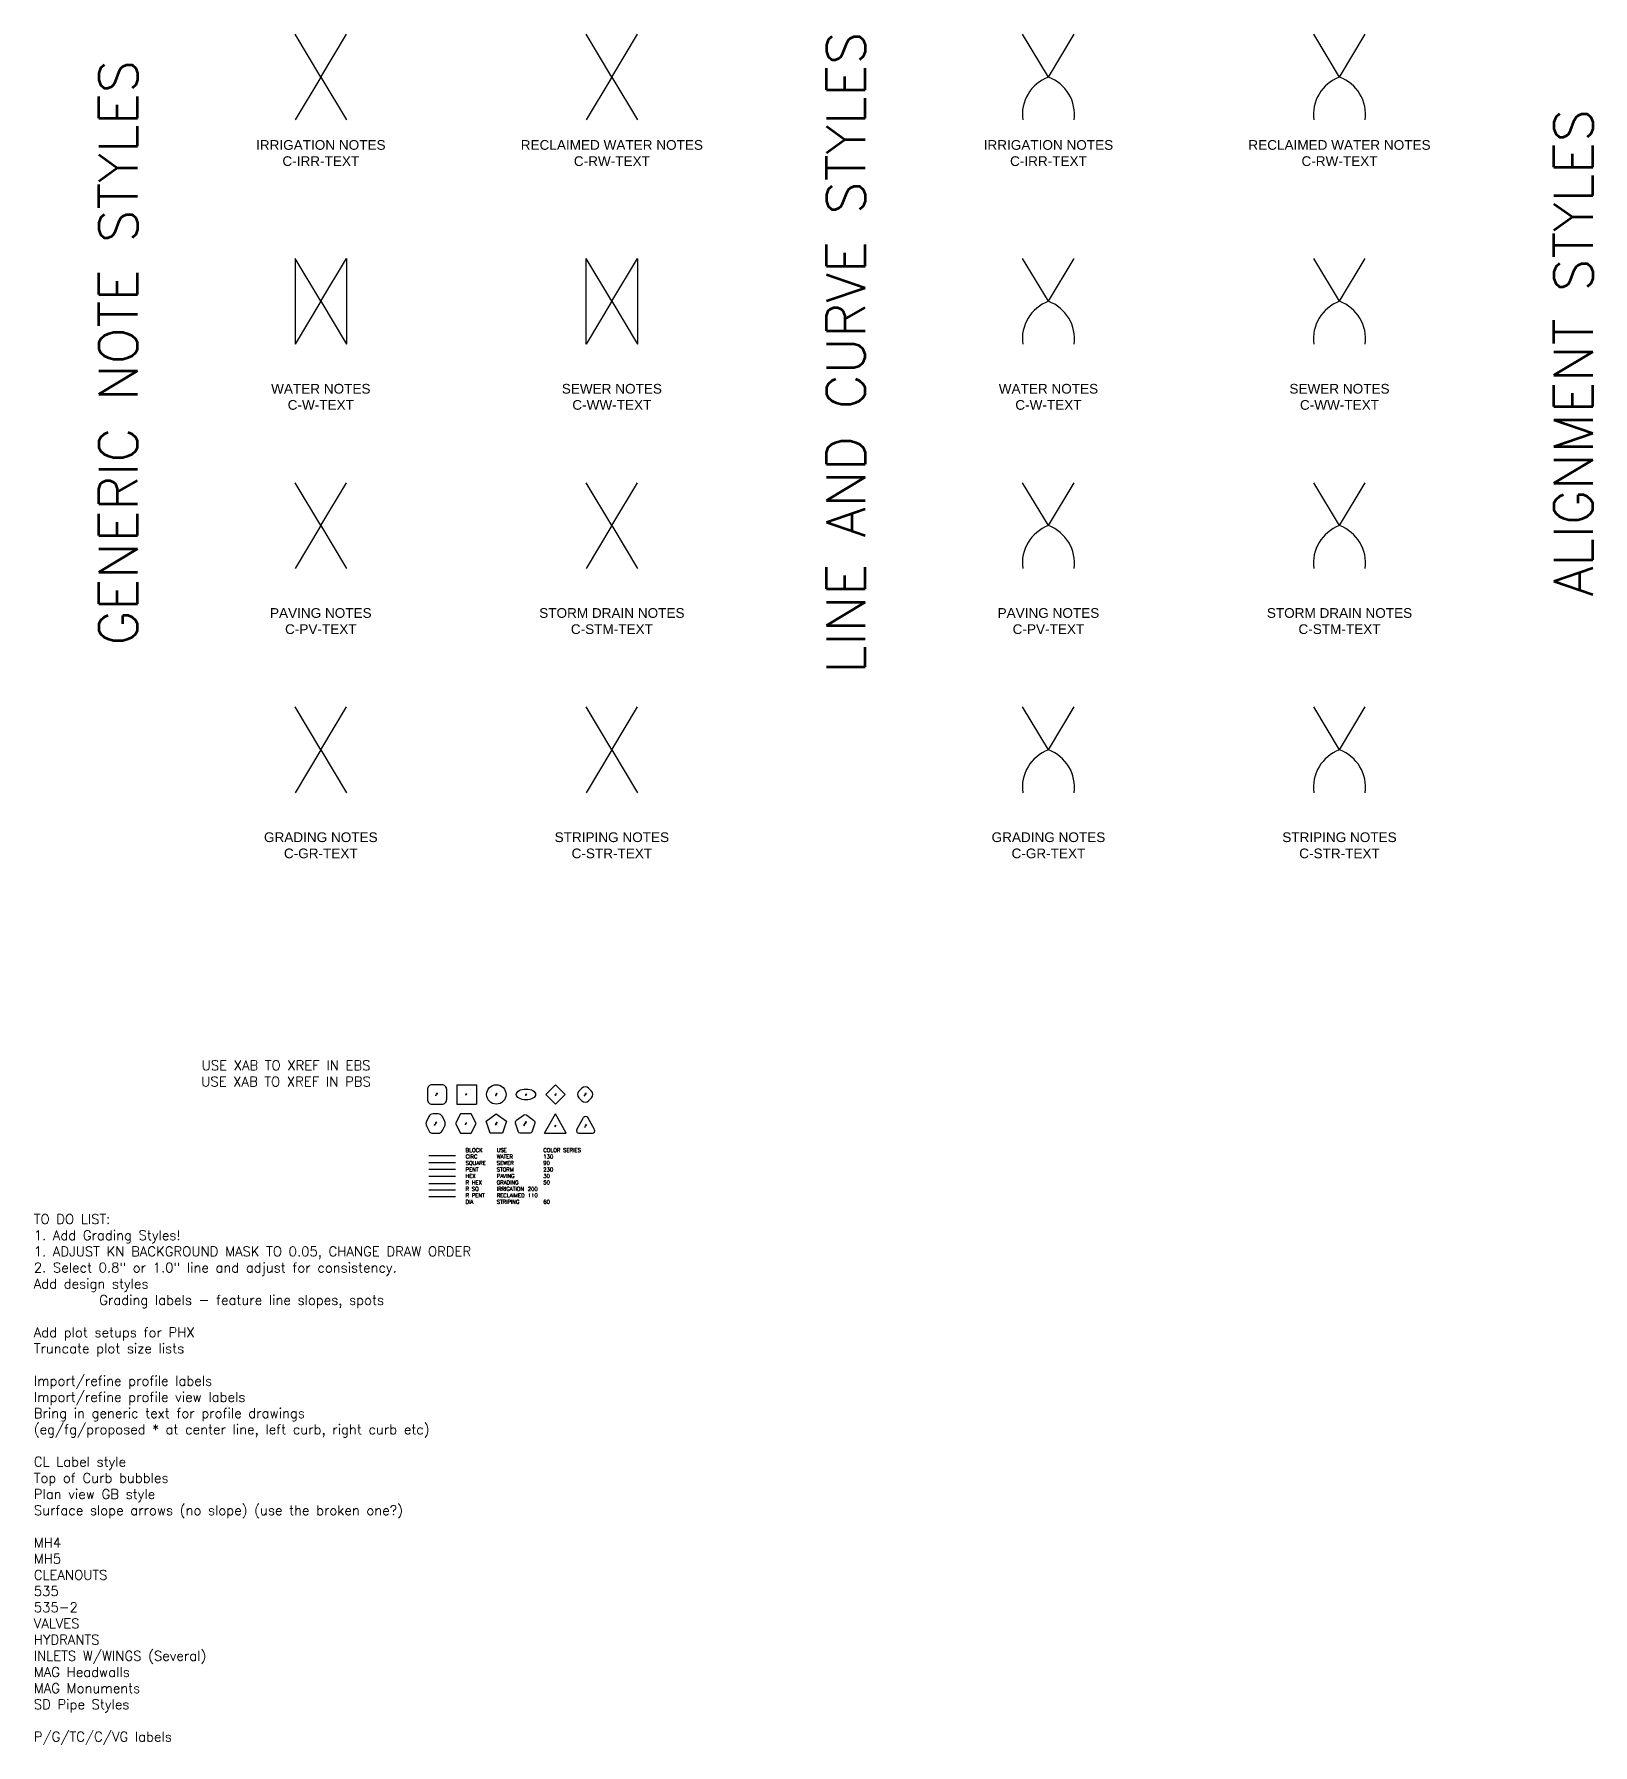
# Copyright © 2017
# Model space of a CAD drawing. Header units: feet. Extents: x -104 to 3239, y -492 to 540.
# Drawn here: x -104 to 539, y -492 to 213 of the extents above; entities that cross this region are included whole.
import ezdxf
from ezdxf.enums import TextEntityAlignment as Align

# ---------------------------------------------------------------- set-up
doc = ezdxf.new("R2010")
doc.units = ezdxf.units.FT
doc.header["$MEASUREMENT"] = 0
doc.layers.get('0').update_dxf_attribs({"color": 30})
doc.layers.get('Defpoints').update_dxf_attribs({"color": 30})
for name, color, linetype in [('_XREF', 1, 'Continuous'), ('C-GR-TEXT', 51, 'Continuous'), ('C-IR-TEXT', 111, 'Continuous'), ('C-PV-TEXT', 31, 'Continuous'), ('C-RW-TEXT', 201, 'Continuous'), ('C-STM-TEXT', 231, 'Continuous'), ('C-STR-TEXT', 181, 'Continuous'), ('C-TEXT', 4, 'Continuous'), ('C-W-TEXT', 131, 'Continuous'), ('C-WW-TEXT', 91, 'Continuous')]:
    doc.layers.add(name, color=color, linetype=linetype)
doc.styles.add('Bury-Simplex', font='simplex.shx')
doc.styles.add('KN', font='arial.ttf')
doc.styles.get("Standard").update_dxf_attribs({"font": 'SIMPLEX.SHX'})

# ---------------------------------------------------------------- blocks, each defined once
blk = doc.blocks.new('CIRCLE-1')
blk.add_circle((0, 0), 1)
blk = doc.blocks.new('SQUARE')
at = {"color": 0}
for p, q in [((-1, 1), (1, 1)), ((-1, 1), (-1, -1)), ((1, 1), (1, -1)), ((-1, -1), (1, -1))]:
    blk.add_line(p, q, dxfattribs=at)
blk = doc.blocks.new('PENT')
at = {"color": 0, "transparency": 16777216}
for p, q in [((-1.05, 0.29), (0, 1.05)), ((-0.65, -0.95), (-1.05, 0.29)), ((0, 1.05), (1.05, 0.29)), ((1.05, 0.29), (0.65, -0.95)), ((0.65, -0.95), (-0.65, -0.95))]:
    blk.add_line(p, q, dxfattribs=at)
blk = doc.blocks.new('RPent')
blk.add_lwpolyline([(1.73, -4), (-1.73, -4, -0.32492), (-2.87, -3.17), (-3.94, 0.12, -0.32492), (-3.5, 1.46), (-0.71, 3.49, -0.32492), (0.71, 3.49), (3.5, 1.46, -0.32492), (3.94, 0.12), (2.87, -3.17, -0.32492), (1.73, -4)], format="xyb")
blk = doc.blocks.new('RHEX')
blk.add_lwpolyline([(2.79, -2.89), (3.79, -0.89, 0.236068), (3.79, 0.89), (2.79, 2.89, 0.284079), (1, 4), (-1, 4, 0.284079), (-2.79, 2.89), (-3.79, 0.89, 0.236068), (-3.79, -0.89), (-2.79, -2.89, 0.284079), (-1, -4), (1, -4, 0.284079), (2.79, -2.89)], format="xyb")
blk = doc.blocks.new('DIA')
at = {"layer": 'C-STR-TEXT'}
for p, q in [((0, 4), (-4, 0)), ((-4, 0), (0, -4)), ((4, 0), (0, 4)), ((0, -4), (4, 0))]:
    blk.add_line(p, q, dxfattribs=at)

msp = doc.modelspace()

# ---------------------------------------------------------------- linework, layer by layer
for p, q in [((121.94, -221.54), (120.77, -222.71)), ((120.77, -225.54), (121.94, -226.71)), ((125.94, -222.71), (124.77, -221.54)), ((124.77, -226.71), (125.94, -225.54)), ((106.59, -240.12), (111.06, -232.12)), ((115.53, -240.12), (111.06, -232.12)), ((119.89, -238.63), (122.66, -233.68)), ((127.17, -238.63), (124.4, -233.68)), ((106.59, -240.12), (115.53, -240.12)), ((120.76, -240.12), (126.3, -240.12))]:
    msp.add_line(p, q)
at = {"color": 130}
msp.add_line((69.83, -249.46), (58.83, -249.46), dxfattribs=at)
at = {"color": 90}
for p, q in [((69.83, -252.36), (58.83, -252.36)), ((69.83, -257.98), (58.83, -257.98))]:
    msp.add_line(p, q, dxfattribs=at)
at = {"color": 190}
msp.add_line((69.83, -255.01), (58.83, -255.01), dxfattribs=at)
at = {"color": 20}
msp.add_line((69.83, -260.95), (58.83, -260.95), dxfattribs=at)
at = {"color": 210}
for p, q in [((69.83, -263.62), (58.83, -263.62)), ((69.83, -266.28), (58.83, -266.28))]:
    msp.add_line(p, q, dxfattribs=at)
for centre, radius, start, end in [((122.18, -224.12), 2, 135, 225), ((123.36, -222.95), 2, 45, 135), ((124.53, -224.12), 2, 315, 45), ((123.36, -225.29), 2, 225, 315), ((120.76, -239.12), 1, 150.79407, 270), ((123.53, -234.17), 1, 29.20593, 150.79407), ((126.3, -239.12), 1, 270, 29.20593)]:
    msp.add_arc(centre, radius, start, end)
msp.add_ellipse((98.92, -224.12), major_axis=(-4, 0), ratio=0.555556)
at = {"layer": 'C-IR-TEXT'}
msp.add_lwpolyline([(58.26, -226.12, 0.414214), (60.26, -228.12), (64.26, -228.12, 0.414214), (66.26, -226.12), (66.26, -222.12, 0.414214), (64.26, -220.12), (60.26, -220.12, 0.414214), (58.26, -222.12)], format="xyb", close=True, dxfattribs=at)
at = {"layer": 'C-PV-TEXT'}
msp.add_lwpolyline([(76.38, -240.12), (78.38, -236.12), (76.38, -232.12), (71.91, -232.12), (69.91, -236.12), (71.91, -240.12)], close=True, dxfattribs=at)
at = {"layer": 'Defpoints'}
for p, q in [((14.34, 195.25), (3.71, 212.93)), ((14.34, 195.25), (24.96, 212.93)), ((134.34, 195.25), (123.71, 212.93)), ((134.34, 195.25), (144.96, 212.93)), ((314.34, 195.25), (303.71, 212.93)), ((314.34, 195.25), (324.96, 212.93)), ((434.34, 195.25), (423.71, 212.93)), ((434.34, 195.25), (444.96, 212.93)), ((14.34, 195.25), (3.71, 177.58)), ((14.34, 195.25), (24.96, 177.58)), ((134.34, 195.25), (123.71, 177.58)), ((134.34, 195.25), (144.96, 177.58)), ((14.34, 102.82), (3.71, 120.5)), ((3.71, 120.5), (3.71, 85.15)), ((14.34, 102.82), (24.96, 120.5)), ((24.96, 120.5), (24.96, 85.15)), ((134.34, 102.82), (123.71, 120.5)), ((123.71, 85.15), (123.71, 120.5)), ((134.34, 102.82), (144.96, 120.5)), ((144.96, 120.5), (144.96, 85.15)), ((314.34, 102.82), (303.71, 120.5)), ((314.34, 102.82), (324.96, 120.5)), ((434.34, 102.82), (423.71, 120.5)), ((434.34, 102.82), (444.96, 120.5)), ((14.34, 102.82), (3.71, 85.15)), ((14.34, 102.82), (24.96, 85.15)), ((134.34, 102.82), (123.71, 85.15)), ((134.34, 102.82), (144.96, 85.15)), ((14.34, 10.39), (3.71, 28.06)), ((14.34, 10.39), (24.96, 28.06)), ((134.34, 10.39), (123.71, 28.06)), ((134.34, 10.39), (144.96, 28.06)), ((314.34, 10.39), (303.71, 28.06)), ((314.34, 10.39), (324.96, 28.06)), ((434.34, 10.39), (423.71, 28.06)), ((434.34, 10.39), (444.96, 28.06)), ((14.34, 10.39), (3.71, -7.29)), ((14.34, 10.39), (24.96, -7.29)), ((134.34, 10.39), (123.71, -7.29)), ((134.34, 10.39), (144.96, -7.29)), ((14.34, -82.04), (3.71, -64.37)), ((14.34, -82.04), (24.96, -64.37)), ((134.34, -82.04), (123.71, -64.37)), ((134.34, -82.04), (144.96, -64.37)), ((314.34, -82.04), (303.71, -64.37)), ((314.34, -82.04), (324.96, -64.37)), ((434.34, -82.04), (423.71, -64.37)), ((434.34, -82.04), (444.96, -64.37)), ((14.34, -82.04), (3.71, -99.72)), ((14.34, -82.04), (24.96, -99.72)), ((134.34, -82.04), (123.71, -99.72)), ((134.34, -82.04), (144.96, -99.72))]:
    msp.add_line(p, q, dxfattribs=at)
for centre, start, end in [((320.15, 179.73), 110.51516, 187.46003), ((308.53, 179.73), 352.53997, 69.48484), ((440.15, 179.73), 110.51516, 187.46003), ((428.53, 179.73), 352.53997, 69.48484), ((320.15, 87.3), 110.51516, 187.46003), ((308.53, 87.3), 352.53997, 69.48484), ((440.15, 87.3), 110.51516, 187.46003), ((428.53, 87.3), 352.53997, 69.48484), ((320.15, -5.13), 110.51516, 187.46003), ((308.53, -5.13), 352.53997, 69.48484), ((440.15, -5.13), 110.51516, 187.46003), ((428.53, -5.13), 352.53997, 69.48484), ((320.15, -97.57), 110.51516, 187.46003), ((308.53, -97.57), 352.53997, 69.48484), ((440.15, -97.57), 110.51516, 187.46003), ((428.53, -97.57), 352.53997, 69.48484)]:
    msp.add_arc(centre, 16.57, start, end, dxfattribs=at)

# ---------------------------------------------------------------- block references
at = {"layer": '_XREF'}
for name, p in [('DIA', (111.14, -224.12)), ('RHEX', (61.67, -236.12)), ('RPent', (98.59, -236.12))]:
    msp.add_blockref(name, p, dxfattribs=at)
at = {"layer": 'C-STM-TEXT', "xscale": 4, "yscale": 4, "zscale": 4}
msp.add_blockref('PENT', (86.7, -236.34), dxfattribs=at)
at = {"layer": 'C-TEXT', "xscale": 4, "yscale": 4, "zscale": 4}
msp.add_blockref('CIRCLE-1', (86.7, -224.12), dxfattribs=at)
at = {"layer": 'C-WW-TEXT', "xscale": 4, "yscale": 4, "zscale": 4}
msp.add_blockref('SQUARE', (74.48, -224.12), dxfattribs=at)

# ---------------------------------------------------------------- texts
for s, p in [('ELL', (98.92, -224.12)), ('R DIA', (123.36, -224.12)), ('TRI', (111.06, -237.12)), ('R TRI', (123.53, -237.12))]:
    msp.add_text(s, height=0.4, rotation=60.79407).set_placement(p, align=Align.MIDDLE_CENTER)
at = {"layer": 'C-GR-TEXT'}
msp.add_text('R HEX', height=0.4, rotation=60.79407, dxfattribs=at).set_placement((61.67, -236.12), align=Align.MIDDLE_CENTER)
at = {"layer": 'C-GR-TEXT', "char_height": 4, "attachment_point": 5, "style": 'KN'}
for insert in [(14.34, -121.44), (314.34, -121.44)]:
    msp.add_mtext('GRADING NOTES\\PC-GR-TEXT', dxfattribs=dict(at, insert=insert))
at = {"layer": 'C-IR-TEXT'}
msp.add_text('R SQ', height=0.4, rotation=60.79407, dxfattribs=at).set_placement((62.01, -224.12), align=Align.MIDDLE_CENTER)
at = {"layer": 'C-IR-TEXT', "char_height": 4, "attachment_point": 5, "style": 'KN'}
for insert in [(14.34, 163.92), (314.34, 163.92)]:
    msp.add_mtext('IRRIGATION NOTES\\PC-IRR-TEXT', dxfattribs=dict(at, insert=insert))
at = {"layer": 'C-PV-TEXT'}
msp.add_text('HEX', height=0.4, rotation=60.79407, dxfattribs=at).set_placement((74.15, -236.12), align=Align.MIDDLE_CENTER)
at = {"layer": 'C-PV-TEXT', "char_height": 4, "attachment_point": 5, "style": 'KN'}
for insert in [(14.34, -29.01), (314.34, -29.01)]:
    msp.add_mtext('PAVING NOTES\\PC-PV-TEXT', dxfattribs=dict(at, insert=insert))
at = {"layer": 'C-RW-TEXT'}
msp.add_text('R PENT', height=0.4, rotation=60.79407, dxfattribs=at).set_placement((98.59, -236.12), align=Align.MIDDLE_CENTER)
at = {"layer": 'C-RW-TEXT', "char_height": 4, "attachment_point": 5, "style": 'KN'}
for insert in [(134.34, 163.92), (434.34, 163.92)]:
    msp.add_mtext('RECLAIMED WATER NOTES\\PC-RW-TEXT', dxfattribs=dict(at, insert=insert))
at = {"layer": 'C-STM-TEXT'}
msp.add_text('PENT', height=0.4, rotation=60.79407, dxfattribs=at).set_placement((86.7, -236.12), align=Align.MIDDLE_CENTER)
at = {"layer": 'C-STM-TEXT', "char_height": 4, "attachment_point": 5, "style": 'KN'}
for insert in [(134.34, -29.01), (434.34, -29.01)]:
    msp.add_mtext('STORM DRAIN NOTES\\PC-STM-TEXT', dxfattribs=dict(at, insert=insert))
at = {"layer": 'C-STR-TEXT'}
msp.add_text('DIA', height=0.4, rotation=60.79407, dxfattribs=at).set_placement((111.14, -224.12), align=Align.MIDDLE_CENTER)
at = {"layer": 'C-STR-TEXT', "char_height": 4, "attachment_point": 5, "style": 'KN'}
for insert in [(134.34, -121.44), (434.34, -121.44)]:
    msp.add_mtext('STRIPING NOTES\\PC-STR-TEXT', dxfattribs=dict(at, insert=insert))
at = {"layer": 'C-TEXT'}
msp.add_text('CIRC', height=0.4, rotation=60.79407, dxfattribs=at).set_placement((86.7, -224.12), align=Align.MIDDLE_CENTER)
at = {"layer": 'C-TEXT', "insert": (74.05, -246.25), "char_height": 1.6, "attachment_point": 1}
msp.add_mtext('BLOCK^IUSE^I^I^ICOLOR SERIES\\P{\\C130;CIRC^I^IWATER^I^I130}\\P{\\C90;SQUARE^ISEWER^I^I90}\\P{\\C230;PENT^I^ISTORM^I^I230}\\P{\\C30;HEX^I^IPAVING^I^I30 \\P\\C50;R HEX^IGRADING^I^I50\\P\\C110;R SQ^I^IIRRIGATION^I200\\P\\C200;R PENT^IRECLAIMED^I110\\P\\C60;DIA^I^ISTRIPING^I^I60}', dxfattribs=at)
at = {"layer": 'C-W-TEXT', "char_height": 4, "attachment_point": 5, "style": 'KN'}
for insert in [(14.34, 63.42), (314.34, 63.42)]:
    msp.add_mtext('WATER NOTES\\PC-W-TEXT', dxfattribs=dict(at, insert=insert))
at = {"layer": 'C-WW-TEXT'}
msp.add_text('SQ', height=0.4, rotation=60.79407, dxfattribs=at).set_placement((74.23, -224.12), align=Align.MIDDLE_CENTER)
at = {"layer": 'C-WW-TEXT', "char_height": 4, "attachment_point": 5, "style": 'KN'}
for insert in [(134.34, 63.42), (434.34, 63.42)]:
    msp.add_mtext('SEWER NOTES\\PC-WW-TEXT', dxfattribs=dict(at, insert=insert))
at = {"layer": 'Defpoints', "char_height": 16, "attachment_point": 5, "rotation": 90, "style": 'Bury-Simplex'}
for s, insert in [('LINE AND CURVE STYLES', (230.78, 81.7)), ('GENERIC NOTE STYLES', (-69.22, 81.7)), ('ALIGNMENT STYLES', (530.78, 81.7))]:
    msp.add_mtext(s, dxfattribs=dict(at, insert=insert))
at = {"layer": 'Defpoints', "char_height": 4, "style": 'Bury-Simplex'}
for s, insert, attachment_point in [('USE XAB TO XREF IN EBS\\PUSE XAB TO XREF IN PBS', (0, -215.46), 5), ('TO DO LIST:\\P1. Add Grading Styles!\\P1. ADJUST KN BACKGROUND MASK TO 0.05, CHANGE DRAW ORDER\\P2. Select 0.8" or 1.0" line and adjust for consistency.\\PAdd design styles\\P^I    Grading labels - feature line slopes, spots\\P\\PAdd plot setups for PHX\\PTruncate plot size lists\\P\\PImport/refine profile labels\\PImport/refine profile view labels\\PBring in generic text for profile drawings\\P(eg/fg/proposed * at center line, left curb, right curb etc)\\P\\PCL Label style \\PTop of Curb bubbles\\PPlan view GB style\\PSurface slope arrows (no slope) (use the broken one?)\\P\\PMH4\\PMH5\\PCLEANOUTS\\P535\\P535-2\\PVALVES\\PHYDRANTS\\PINLETS W/WINGS (Several)\\PMAG Headwalls\\PMAG Monuments\\PSD Pipe Styles\\P\\PP/G/TC/C/VG labels', (-104, -273.48), 1)]:
    msp.add_mtext(s, dxfattribs=dict(at, insert=insert, attachment_point=attachment_point))

doc.saveas('drawing.dxf')
